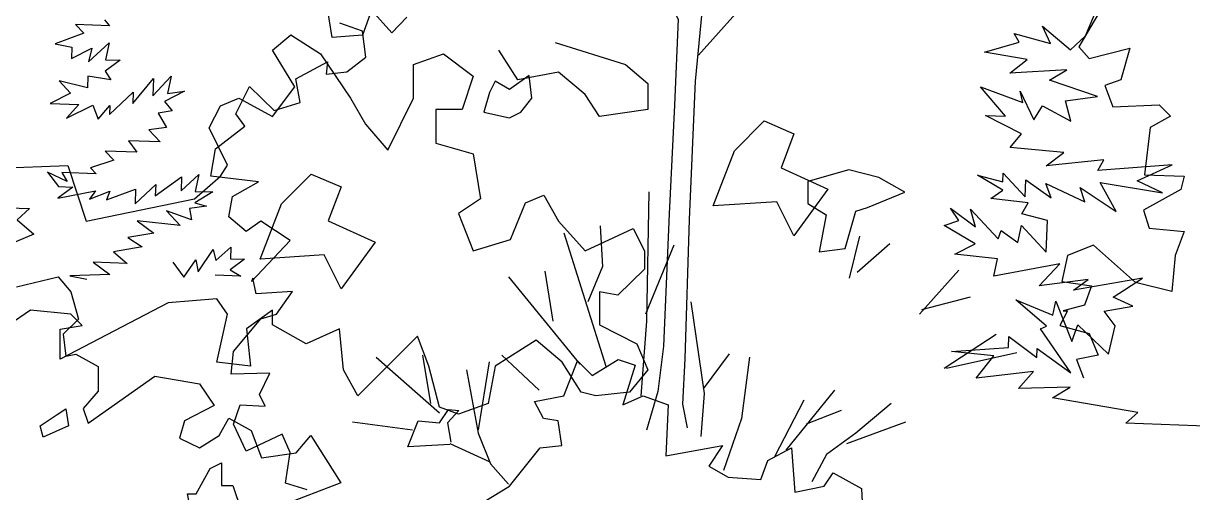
# Model space of a CAD drawing. Header units: inches. Extents: x -11 to 128, y 7 to 56.
# Drawn here: x 43.1581 to 43.6473, y 22.5506 to 22.7468 of the extents above; entities that cross this region are included whole.
import ezdxf

# ---------------------------------------------------------------- set-up
doc = ezdxf.new("R2010")
doc.units = ezdxf.units.IN
doc.header["$MEASUREMENT"] = 0
doc.layers.add('CAY', color=94, linetype='Continuous')
doc.layers.add('CAY-3', color=61, linetype='Continuous')
picture_1 = doc.add_image_def('image1.jpg', size_in_pixel=(1680, 1093))

# ---------------------------------------------------------------- blocks, each defined once
blk = doc.blocks.new('A$C76451831')
at = {"layer": 'CAY'}
for p, q in [((4764.4, 1537.2), (4769.2, 1531.6)), ((4769.2, 1531.6), (4737.5, 1532.7)), ((4737.5, 1532.7), (4745, 1524.8)), ((4745, 1524.8), (4718.3, 1514.8)), ((4718.3, 1514.8), (4734.1, 1511.6)), ((4749.5, 1497.9), (4768.7, 1515.8)), ((4768.7, 1515.8), (4765.4, 1500)), ((4734.1, 1511.6), (4733.7, 1501.1)), ((4733.7, 1501.1), (4752.6, 1510.9)), ((4752.6, 1510.9), (4749.5, 1497.9)), ((4779, 1499.6), (4765, 1489.2)), ((4765.4, 1500), (4779, 1499.6)), ((4749, 1484.7), (4748.6, 1473.9)), ((4770.2, 1481.3), (4749, 1484.7)), ((4765, 1489.2), (4770.2, 1481.3)), ((4790.7, 1459.3), (4810.1, 1482.6)), ((4809.5, 1466.3), (4826.5, 1484.8)), ((4810.1, 1482.6), (4809.5, 1466.3)), ((4826.5, 1484.8), (4823.2, 1468.6)), ((4722.1, 1480.2), (4732.6, 1469)), ((4748.6, 1473.9), (4722.1, 1480.2)), ((4732.6, 1469), (4713.7, 1459.2)), ((4769, 1449.1), (4791.1, 1469.7)), ((4791.1, 1469.7), (4790.7, 1459.3)), ((4839.1, 1470.7), (4820.2, 1461)), ((4820.2, 1461), (4827.6, 1452.5)), ((4823.2, 1468.6), (4839.1, 1470.7)), ((4713.7, 1459.2), (4740.4, 1458.3)), ((4740.4, 1458.3), (4729, 1445.5)), ((4729, 1445.5), (4753.5, 1457.8)), ((4753.5, 1457.8), (4758.5, 1444.5)), ((4758.5, 1444.5), (4769.3, 1457.3)), ((4769.3, 1457.3), (4769, 1449.1)), ((4827.6, 1452.5), (4814.4, 1450.3)), ((4814.4, 1450.3), (4822.1, 1436.9)), ((4822.1, 1436.9), (4805.7, 1434.7)), ((4805.7, 1434.7), (4816.2, 1423.5)), ((4786.8, 1424.5), (4794.5, 1413.8)), ((4816.2, 1423.5), (4786.8, 1424.5)), ((4773, 1406.4), (4751.5, 1399.4)), ((4794.5, 1413.8), (4765.1, 1414.8)), ((4765.1, 1414.8), (4773, 1406.4)), ((4711.4, 1395.4), (4721.4, 1381.9)), ((4729.7, 1386.6), (4711.4, 1395.4)), ((4724.6, 1394.9), (4729.7, 1386.6)), ((4756.7, 1393.8), (4724.6, 1394.9)), ((4751.5, 1399.4), (4756.7, 1393.8)), ((4811.7, 1373.3), (4836.3, 1391)), ((4835.9, 1377.9), (4852.3, 1393.2)), ((4836.3, 1391), (4835.9, 1377.9)), ((4852.3, 1393.2), (4849, 1377.4)), ((4735, 1381.4), (4721, 1371)), ((4721, 1371), (4756.1, 1378)), ((4721.4, 1381.9), (4735, 1381.4)), ((4756.1, 1378), (4750.4, 1370)), ((4750.4, 1370), (4769.3, 1377.5)), ((4766.3, 1369.4), (4793.3, 1379.4)), ((4769.3, 1377.5), (4766.3, 1369.4)), ((4792.9, 1365.8), (4812.1, 1383.7)), ((4793.3, 1379.4), (4792.9, 1365.8)), ((4812.1, 1383.7), (4811.7, 1373.3)), ((4865.3, 1376.9), (4848.6, 1366.6)), ((4849, 1377.4), (4865.3, 1376.9)), ((4859.4, 1363.5), (4843.5, 1361.3)), ((4848.6, 1366.6), (4859.4, 1363.5)), ((4822.1, 1359.3), (4834.8, 1345.7)), ((4845.4, 1350.8), (4822.1, 1359.3)), ((4843.5, 1361.3), (4845.4, 1350.8)), ((4834.8, 1345.7), (4795, 1349.9)), ((4795, 1349.9), (4810.5, 1338.4)), ((4810.5, 1338.4), (4786.3, 1334.3)), ((4786.3, 1334.3), (4799.6, 1325.7)), ((4799.6, 1325.7), (4772.7, 1321.2)), ((4772.7, 1321.2), (4785.5, 1310.3)), ((4851.8, 1302.5), (4865.7, 1323.4)), ((4865.7, 1323.4), (4868.1, 1312.9)), ((4868.1, 1312.9), (4882.1, 1325.5)), ((4882.1, 1325.5), (4881.7, 1314.6)), ((4753.8, 1311.4), (4769.3, 1300)), ((4785.5, 1310.3), (4753.8, 1311.4)), ((4828.1, 1311.5), (4838.5, 1297.6)), ((4838.5, 1297.6), (4849.5, 1313.5)), ((4849.5, 1313.5), (4851.8, 1302.5)), ((4894.8, 1314.2), (4881.4, 1304.2)), ((4881.7, 1314.6), (4894.8, 1314.2)), ((4682.3, 1288.4), (4721.2, 1297.8)), ((4721.2, 1297.8), (4733, 1283.7)), ((4769.3, 1300), (4732.1, 1298.6)), ((4732.1, 1298.6), (4747.8, 1295.7)), ((4891.6, 1298.4), (4867.6, 1299.3)), ((4881.4, 1304.2), (4891.6, 1298.4)), ((4733, 1283.7), (4740.1, 1258.5)), ((4740.1, 1258.5), (4725.9, 1244.3)), ((4725.9, 1244.3), (4728.3, 1223.9)), ((4728.3, 1223.9), (4737.7, 1225.8)), ((4737.7, 1225.8), (4758.6, 1214.4)), ((5219, 1206), (5243.2, 1220.8)), ((5243.2, 1220.8), (5259.1, 1215.5)), ((4758.6, 1214.4), (4758.6, 1191.2)), ((5192.6, 1187), (5205.3, 1219.7)), ((5205.3, 1219.7), (5219, 1206)), ((5259.1, 1215.5), (5247.5, 1178.6)), ((4749.1, 1161.4), (4811.2, 1205.4)), ((4811.2, 1205.4), (4852.9, 1198.3)), ((4758.6, 1191.2), (4744.4, 1175.1)), ((4852.9, 1198.3), (4866.7, 1177.9)), ((4866.7, 1177.9), (4839.1, 1163.7)), ((5165.2, 1181.8), (5192.6, 1187)), ((5173.6, 1165.9), (5165.2, 1181.8)), ((5247.5, 1178.6), (5266.4, 1187)), ((5266.4, 1187), (5289.7, 1178.6)), ((5289.7, 1178.6), (5287.5, 1131.1)), ((4744.4, 1175.1), (4749.1, 1161.4)), ((4871.4, 1149.9), (4880.4, 1166.1)), ((4880.4, 1166.1), (4901.2, 1154.7)), ((5187.3, 1163.8), (5173.6, 1165.9)), ((4839.1, 1163.7), (4834.4, 1147.6)), ((5190.5, 1140.6), (5187.3, 1163.8)), ((4834.4, 1147.6), (4852.9, 1138.5)), ((4852.9, 1138.5), (4871.4, 1149.9)), ((4901.2, 1154.7), (4910.7, 1129.1)), ((4942.9, 1133.8), (4956.7, 1149.9)), ((4956.7, 1149.9), (4984.6, 1105.9)), ((4910.7, 1129.1), (4942.9, 1133.8)), ((5142, 1102.7), (5170.5, 1138.5)), ((5170.5, 1138.5), (5190.5, 1140.6)), ((5287.5, 1131.1), (5340.3, 1140.6)), ((5340.3, 1140.6), (5327.6, 1121.6)), ((5382.5, 1126.9), (5404.6, 1138.5)), ((5404.6, 1138.5), (5407.8, 1097.4)), ((5376.1, 1109), (5382.5, 1126.9)), ((5327.6, 1121.6), (5345.5, 1111.1)), ((5435.2, 1102.7), (5443.6, 1115.3)), ((5443.6, 1115.3), (5470, 1100.6)), ((4984.6, 1105.9), (4929.6, 1084.7)), ((5118.8, 1089), (5142, 1102.7)), ((5345.5, 1111.1), (5376.1, 1109)), ((5407.8, 1097.4), (5435.2, 1102.7)), ((5470, 1100.6), (5471.1, 1075.2))]:
    blk.add_line(p, q, dxfattribs=at)
for points in [[(4953.2, 1099.5), (4933.2, 1105.8), (4937.4, 1134.3), (4930, 1151.2), (4896.3, 1135.4), (4884.7, 1160.7), (4891, 1178.6), (4914.2, 1177.5), (4908.9, 1188.1), (4918.4, 1208.1), (4882.5, 1207.1), (4884.7, 1228.2), (4910, 1258.8), (4924.7, 1263), (4939.5, 1284.1), (4905.7, 1282), (4902.6, 1296.7), (4901.5, 1293.6), (4937.4, 1331.5), (4910, 1349.5), (4896.3, 1340), (4880.4, 1353.7), (4883.6, 1372.7), (4907.9, 1386.4), (4863.6, 1391.6), (4867.8, 1417), (4895.2, 1438.1), (4886.8, 1449.7), (4899.4, 1475), (4922.6, 1452.8), (4946.9, 1460.2), (4942.7, 1482.3), (4972.2, 1498.2), (4971.1, 1486.6), (4990.1, 1488.7), (5008, 1502.4), (5004.9, 1526.6), (4983.8, 1534)], [(5694.7, 1549.8), (5672.5, 1511.9), (5682, 1501.3), (5720, 1510.8), (5711.5, 1481.3), (5696.8, 1476), (5704.1, 1456), (5747.4, 1458.1), (5757.9, 1447.5), (5738.9, 1437), (5733.7, 1392.7), (5770.6, 1391.6), (5767.4, 1379), (5732.6, 1360), (5737.9, 1343.1), (5770.6, 1340), (5762.2, 1317.8), (5759, 1284.1), (5725.2, 1292.5), (5686.2, 1327.3), (5662, 1317.8), (5656.7, 1293.6), (5684.1, 1289.3), (5677.8, 1271.4), (5657.7, 1266.1), (5662, 1266.1), (5654.6, 1252.4), (5682, 1245), (5690.4, 1225), (5670.4, 1220.8), (5676.7, 1203.9)], [(5271.7, 1376.9), (5269.6, 1256.6), (5264.3, 1187)], [(5226.4, 1345.2), (5228.5, 1307.3), (5214.8, 1274.6)], [(5192.6, 1338.9), (5231.6, 1214.5)], [(5467.9, 1335.7), (5458.4, 1296.7)], [(5294.9, 1327.3), (5268.6, 1263)], [(5496.4, 1328.4), (5465.8, 1302)], [(5140.9, 1297.8), (5207.4, 1216.6)], [(5174.7, 1303.1), (5182.1, 1256.6)], [(5560.7, 1304.1), (5523.8, 1263)], [(5571.3, 1278.8), (5525.9, 1267.2)], [(5310.7, 1274.6), (5323.4, 1189.1), (5320.2, 1149.1)], [(5595.5, 1244), (5547, 1212.3)], [(5017.5, 1222.9), (5076.6, 1171.2)], [(5060.8, 1225), (5068.2, 1179.7)], [(5134.6, 1225), (5169.4, 1192.3)], [(5346.6, 1226.1), (5322.3, 1193.4)], [(5365.6, 1222.9), (5358.2, 1165.9), (5341.3, 1117.4)], [(5614.5, 1227.1), (5549.1, 1212.3)], [(1366.6, 144.6), (1267.9, 148.1), (1279.1, 158.1), (1199.4, 171.8), (1216.1, 181.6), (1168, 180.6), (1181.7, 196.4), (1128.5, 190.1), (1145, 210.9), (1105.3, 215), (1158.5, 218.6), (1158.8, 229), (1184.9, 209.5), (1185.2, 217.6), (1216.5, 195.2), (1188.5, 236.1), (1194, 238.6), (1165.5, 263.2), (1199.8, 248.8), (1202.6, 261.9), (1217.6, 224.2), (1223.1, 239.9), (1251.6, 212.6), (1257.9, 238.7), (1247.6, 252.6), (1274.4, 257.1), (1256.2, 265.5), (1283.5, 283.1), (1219.2, 272.2), (1232.7, 282.1), (1187.2, 276), (1206.5, 296.7), (1144.9, 285.2), (1148.2, 301.4), (1108.5, 305.5), (1127.4, 315.3), (1098.5, 332.2), (1112.3, 337.1), (1104.5, 348.3), (1127.9, 331.1), (1123.1, 347.6), (1148.9, 320), (1151.8, 327.6), (1167.3, 316.6), (1170.6, 332.4), (1193.7, 307.5), (1194.8, 337), (1171, 343.2), (1176.8, 353.5), (1142, 357.4), (1153.2, 365.2), (1129.6, 379.1), (1153.4, 372.9), (1153.7, 381), (1174.2, 359), (1174.8, 374.8), (1198.2, 358.2), (1193.2, 371.5), (1229.8, 354.3), (1225.3, 367.6), (1258.9, 345.2), (1244, 372.4), (1302.2, 362.7), (1278.5, 373.9), (1311.2, 388.7), (1241.7, 383.4), (1247.5, 393.6), (1193.8, 387.8), (1210.1, 400.4), (1160, 404.8), (1170.8, 417.6), (1137, 434.6), (1155.6, 434), (1132.5, 461.5), (1171.9, 447), (1169.5, 457.5), (1182.2, 430.8), (1190.3, 443.7), (1216.6, 429.6), (1211.8, 448.3), (1241.4, 452.3), (1196.6, 467.5), (1212.8, 477.3), (1159.7, 474.2), (1176, 486.8), (1136.3, 493.6), (1168.4, 502.9), (1163.7, 511.2), (1197.8, 501.9), (1190.2, 518), (1216.2, 495.8), (1230.2, 508.9), (1241.6, 535.3)], [(5101.9, 1211.3), (5112.5, 1152.2), (5124.1, 1123.8), (5140.9, 1104.8)], [(5123, 1218.7), (5112.5, 1155.4)], [(5444.7, 1192.3), (5399.3, 1136.4)], [(5416.2, 1182.8), (5388.8, 1130.1)], [(5497.4, 1179.7), (5464.7, 1152.2), (5437.3, 1132.2), (5423.6, 1106.9)], [(5086.1, 1141.7), (5047.1, 1139.6), (5056.6, 1163.8), (5076.6, 1161.7), (5085, 1174.4), (5094.5, 1173.3), (5084, 1161.7), (5087.2, 1143.8)], [(5451, 1173.3), (5418.3, 1160.7)], [(4995.4, 1162.8), (5051.3, 1155.4)], [(5456.3, 1142.7), (5511.1, 1162.8)], [(5086.1, 1142.7), (5123, 1125.9)], [(774.7, 655.4), (791.5, 634.3), (850.6, 524.6), (847.4, 444.5), (842.2, 343.2), (836.9, 219.8), (831.6, 177.6), (821.1, 141.8)], [(888.6, 656.4), (872.7, 530.9), (866.4, 466.6), (861.1, 337.9), (856.9, 208.2), (854.8, 166), (859, 143.9)], [(948.7, 602.7), (920.2, 547.8), (869.6, 490.9)]]:
    blk.add_lwpolyline(points, dxfattribs=at)
for points in [[(5162.8, 1464.3), (5160.2, 1485.4), (5141.7, 1472.2), (5128.5, 1480.1), (5123.3, 1469.6), (5118, 1451.1), (5141.7, 1445.8), (5152.3, 1451.1)], [(5351.5, 1415.3), (5379.2, 1443), (5406.9, 1431.1), (5395, 1399.4), (5438.6, 1379.6), (5406.9, 1336.1), (5391, 1367.8), (5331.7, 1363.8)], [(4672.4, 1341), (4667.2, 1348.9), (4675.4, 1362.2), (4694.4, 1361.5), (4683.1, 1351), (4698.5, 1337.4), (4674.2, 1327.3)], [(4720.4, 1169.5), (4728.3, 1174.8), (4731, 1158.9), (4707.2, 1148.4), (4704.6, 1158.9)], [(4862.9, 1119.3), (4873.5, 1124.6), (4873.5, 1103.5), (4884.1, 1103.5), (4892, 1079.7), (4907.8, 1085), (4899.9, 1061.2), (4857.7, 1063.9), (4849.7, 1055.9), (4841.8, 1095.6), (4849.7, 1095.6)], [(1037.6, 376.9), (1009.9, 384), (971.5, 373.4), (971.5, 352.7), (988.6, 342.1), (982.2, 307.9), (1006.3, 310.8), (1016.4, 345.6), (1027, 349.2), (1061.8, 363.3)]]:
    blk.add_lwpolyline(points, close=True, dxfattribs=at)
at = {"layer": 'CAY-3'}
for p, q in [((472.7, 495.7), (489.8, 509.9)), ((489.8, 509.9), (517.5, 492.2)), ((736.2, 502.8), (801.7, 482.1)), ((493.3, 461.5), (472.7, 495.7)), ((517.5, 492.2), (545.2, 450.9)), ((604.1, 482.1), (631.9, 492.2)), ((631.9, 492.2), (659.6, 471.5)), ((701.4, 468), (683.7, 495.7)), ((604.1, 450.9), (604.1, 482.1)), ((801.7, 482.1), (822.3, 464.4)), ((659.6, 471.5), (649.5, 440.3)), ((739.2, 475.1), (701.4, 468)), ((763.9, 454.4), (739.2, 475.1)), ((472.7, 433.8), (493.3, 461.5)), ((822.3, 464.4), (822.3, 440.3)), ((424.3, 443.8), (441.4, 450.9)), ((441.4, 450.9), (472.7, 433.8)), ((545.2, 450.9), (559.3, 426.7)), ((580, 402.5), (604.1, 450.9)), ((777.5, 433.8), (763.9, 454.4)), ((413.7, 423.2), (424.3, 443.8)), ((624.8, 440.3), (624.8, 409)), ((649.5, 440.3), (624.8, 440.3)), ((822.3, 440.3), (777.5, 433.8)), ((559.3, 426.7), (580, 402.5)), ((430.8, 388.4), (413.7, 423.2)), ((624.8, 409), (659.6, 399)), ((659.6, 399), (666.6, 357.1)), ((145.6, 382.8), (281.8, 388.3)), ((281.8, 388.3), (298.9, 336.4)), ((424.3, 378.3), (430.8, 388.4)), ((400.1, 357.1), (424.3, 378.3)), ((708.5, 353.5), (725.6, 360.6)), ((725.6, 360.6), (739.2, 336.4)), ((298.9, 336.4), (400.1, 357.1)), ((666.6, 357.1), (646, 343.5)), ((694.4, 319.3), (708.5, 353.5)), ((646, 343.5), (659.6, 308.7)), ((739.2, 336.4), (763.9, 308.7)), ((763.9, 308.7), (808.7, 329.4)), ((808.7, 329.4), (819.4, 308.7)), ((659.6, 308.7), (694.4, 319.3)), ((819.4, 308.7), (819.4, 291.6)), ((819.4, 291.6), (794.6, 267.4)), ((420.8, 263.9), (375.4, 260.4)), ((430.8, 249.7), (420.8, 263.9)), ((794.6, 267.4), (777.5, 270.4)), ((777.5, 270.4), (777.5, 239.7)), ((247, 253.3), (226.4, 239.1)), ((284.8, 249.7), (247, 253.3)), ((375.4, 260.4), (274.7, 207.8)), ((472.7, 253.3), (448.5, 236.2)), ((472.7, 239.7), (472.7, 253.3)), ((295.4, 239.1), (284.8, 249.7)), ((420.8, 204.9), (430.8, 249.7)), ((274.7, 235.6), (295.4, 239.1)), ((274.7, 207.8), (274.7, 235.6)), ((448.5, 236.2), (452, 201.4)), ((503.9, 222), (472.7, 239.7)), ((535.2, 236.2), (503.9, 222)), ((538.7, 197.8), (535.2, 236.2)), ((607.7, 229.1), (583.5, 204.9)), ((618.3, 201.4), (607.7, 229.1)), ((777.5, 239.7), (812.3, 222)), ((718.5, 225.5), (680.2, 201.4)), ((742.7, 204.9), (718.5, 225.5)), ((812.3, 222), (822.3, 197.8)), ((452, 201.4), (420.8, 204.9)), ((552.3, 173.6), (538.7, 197.8)), ((583.5, 204.9), (552.3, 173.6)), ((628.3, 163), (618.3, 201.4)), ((680.2, 201.4), (673.7, 166.6)), ((760.4, 177.2), (742.7, 204.9)), ((822.3, 197.8), (805.2, 177.2)), ((774, 173.6), (760.4, 177.2)), ((805.2, 177.2), (774, 173.6)), ((673.7, 166.6), (646, 156.5)), ((646, 156.5), (628.3, 163))]:
    blk.add_line(p, q, dxfattribs=at)
blk.add_lwpolyline([(597.7, 526.3), (584, 511.6), (565, 532.7), (556.5, 509.5), (528.1, 507.4), (522.8, 542.2)], dxfattribs=at)
blk.add_lwpolyline([(481.1, 352.5), (508.8, 380.2), (536.5, 368.3), (524.6, 336.6), (568.2, 316.8), (536.5, 273.3), (520.7, 305), (461.3, 301)], close=True, dxfattribs=at)

msp = doc.modelspace()

# ---------------------------------------------------------------- block references
at = {"layer": 'CAY', "xscale": 0.0004489089019145984, "yscale": 0.0004489089019145984, "zscale": 0.0004489089019145984}
for p in [(43.05018, 22.51313), (41.05328, 22.05824)]:
    msp.add_blockref('A$C76451831', p, dxfattribs=at)

# ---------------------------------------------------------------- pictures from other files: only their frames are drawn
image = msp.add_image(picture_1, insert=(12.49661, 7.37723), size_in_units=(74.4025, 48.40591))
image.dxf.flags = 6

doc.saveas('drawing.dxf')
